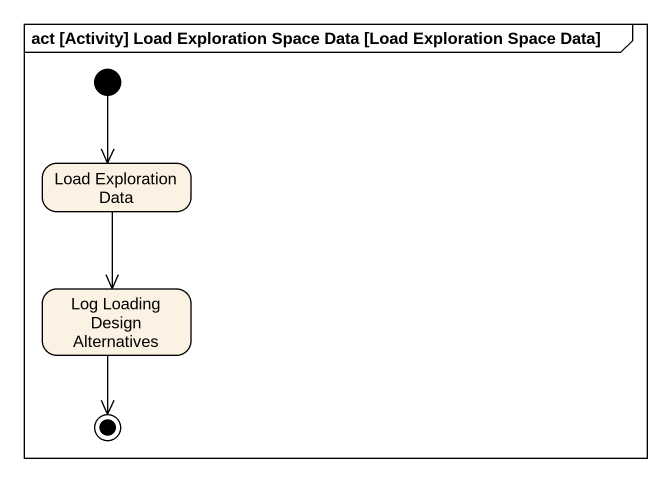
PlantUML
@startuml
mainframe act [Activity] Load Exploration Space Data [Load Exploration Space Data]
hide empty description
state "Load Exploration Data" as Load_Exploration_Data
state "Log Loading Design Alternatives" as Log_Loading_Design
[*] --> Load_Exploration_Data
Load_Exploration_Data --> Log_Loading_Design
Log_Loading_Design --> [*]
@enduml
